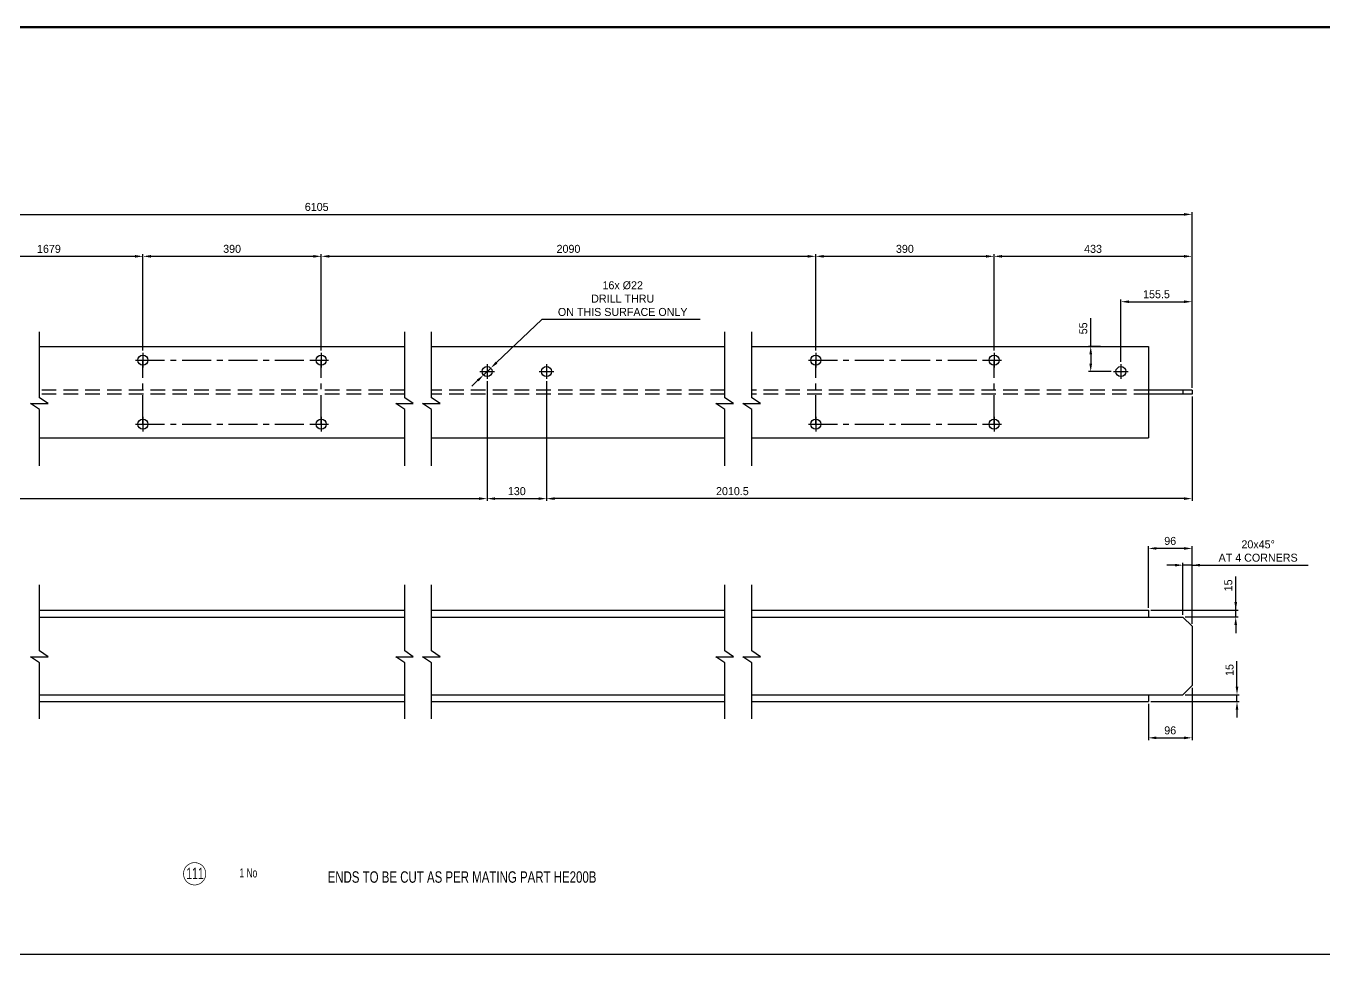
# Model space of a CAD drawing. Header units: millimetres. Extents: x 0 to 16187, y -20471 to 6290.
# Drawn here: x 3148 to 3716, y 412 to 826 of the extents above; entities that cross this region are included whole.
import ezdxf
from ezdxf.enums import TextEntityAlignment as Align

# ---------------------------------------------------------------- set-up
doc = ezdxf.new("R2010")
doc.units = ezdxf.units.MM
doc.header["$PDSIZE"] = -1
doc.linetypes.add('CENTERX2', pattern=[20.32, 12.7, -2.54, 2.54, -2.54])
doc.linetypes.add('DASHED2', pattern=[9.525, 6.35, -3.175])
doc.layers.add('BORDER1', color=3, linetype='Continuous')
doc.layers.add('BORDER2', color=7, linetype='Continuous')
doc.styles.add('ROMANC', font='ROMANC', dxfattribs={"height": 5})
doc.styles.add('ROMANS', font='ROMANS.shx', dxfattribs={"width": 0.8})
doc.styles.add('ROMANT', font='ROMANT', dxfattribs={"height": 4})
doc.styles.add('SLDTEXTSTYLE0', font='TXT', dxfattribs={"width": 0.75})
doc.styles.add('SLDTEXTSTYLE2', font='TXT', dxfattribs={"width": 0.686449})
doc.dimstyles.new('AM_ISO', dxfattribs={"dimtxt": 3.5, "dimasz": 3.5, "dimexe": 1, "dimexo": 1, "dimgap": 1.5, "dimtad": 1, "dimdsep": 46, "dimtxsty": 'Standard', "dimcen": 0, "dimclrd": 1, "dimclre": 1, "dimclrt": 1, "dimadec": 0, "dimazin": 2, "dimtp": 0.1, "dimtm": 0.1, "dimtfac": 0.71, "dimtdec": 3, "dimtmove": 0, "dimatfit": 3, "dimfxl": 1, "dimlwd": -1, "dimlwe": -1, "dimarcsym": 1})
doc.dimstyles.new('AM_ISO$3', dxfattribs={"dimtxt": 3.5, "dimasz": 3.5, "dimexe": 1, "dimexo": 1, "dimgap": 1.5, "dimtad": 1, "dimtoh": 1, "dimdsep": 46, "dimtxsty": 'Standard', "dimcen": 0, "dimclrd": 1, "dimclre": 1, "dimclrt": 1, "dimadec": 0, "dimazin": 2, "dimtp": 0.1, "dimtm": 0.1, "dimtfac": 0.71, "dimtdec": 3, "dimtofl": 0, "dimtmove": 0, "dimatfit": 0, "dimfxl": 1, "dimlwd": -1, "dimlwe": -1, "dimarcsym": 1})

# ---------------------------------------------------------------- blocks, each defined once
blk = doc.blocks.new('*D5151')
at = {"color": 1, "linetype": 'ByBlock'}
for p, q in [((3658.5, 537.02), (3658.5, 514.17)), ((3639.4, 530.02), (3639.4, 514.17)), ((3642.9, 515.17), (3655, 515.17))]:
    blk.add_line(p, q, dxfattribs=at)
at = {"color": 1}
for points in [[(3642.9, 515.75), (3642.9, 514.58), (3639.4, 515.17)], [(3655, 514.58), (3655, 515.75), (3658.5, 515.17)]]:
    blk.add_solid(points, dxfattribs=at)
at = {"layer": 'Defpoints', "color": 0}
for p in [(3658.5, 538.02), (3639.4, 531.02), (3658.5, 515.17)]:
    blk.add_point(p, dxfattribs=at)
at = {"color": 1, "insert": (3648.95, 518.42), "char_height": 3.5, "attachment_point": 5}
blk.add_mtext('96', dxfattribs=at)
blk = doc.blocks.new('*D5152')
at = {"color": 1, "linetype": 'ByBlock'}
for p, q in [((3639.4, 572.02), (3639.4, 599.01)), ((3655, 598.01), (3642.9, 598.01)), ((3658.5, 565.02), (3658.5, 599.01))]:
    blk.add_line(p, q, dxfattribs=at)
at = {"color": 1}
for points in [[(3642.9, 598.59), (3642.9, 597.43), (3639.4, 598.01)], [(3655, 597.43), (3655, 598.59), (3658.5, 598.01)]]:
    blk.add_solid(points, dxfattribs=at)
at = {"layer": 'Defpoints', "color": 0}
for p in [(3639.4, 598.01), (3639.4, 571.02), (3658.5, 564.02)]:
    blk.add_point(p, dxfattribs=at)
at = {"color": 1, "insert": (3648.95, 601.26), "char_height": 3.5, "attachment_point": 5}
blk.add_mtext('96', dxfattribs=at)
blk = doc.blocks.new('*D5154')
at = {"color": 1, "linetype": 'ByBlock'}
for p, q in [((3677.61, 571.02), (3677.61, 585.69)), ((3677.61, 574.52), (3677.61, 578.02)), ((3640.4, 571.02), (3678.61, 571.02)), ((3655.5, 568.02), (3678.61, 568.02)), ((3677.61, 568.02), (3677.61, 571.02)), ((3677.61, 564.52), (3677.61, 561.02))]:
    blk.add_line(p, q, dxfattribs=at)
at = {"color": 1}
for points in [[(3677.03, 574.52), (3678.19, 574.52), (3677.61, 571.02)], [(3678.19, 564.52), (3677.03, 564.52), (3677.61, 568.02)]]:
    blk.add_solid(points, dxfattribs=at)
at = {"layer": 'Defpoints', "color": 0}
for p in [(3639.4, 571.02), (3654.5, 568.02), (3677.61, 571.02)]:
    blk.add_point(p, dxfattribs=at)
at = {"color": 1, "insert": (3674.36, 581.85), "char_height": 3.5, "attachment_point": 5, "rotation": 90}
blk.add_mtext('15', dxfattribs=at)
blk = doc.blocks.new('*D5155')
at = {"color": 1, "linetype": 'ByBlock'}
for p, q in [((3651, 590.69), (3647.5, 590.69)), ((3654.5, 569.02), (3654.5, 591.69)), ((3658.5, 590.69), (3654.5, 590.69)), ((3658.5, 565.02), (3658.5, 591.69)), ((3658.5, 590.69), (3709.33, 590.69)), ((3662, 590.69), (3665.5, 590.69))]:
    blk.add_line(p, q, dxfattribs=at)
at = {"color": 1}
for points in [[(3651, 590.1), (3651, 591.27), (3654.5, 590.69)], [(3662, 591.27), (3662, 590.1), (3658.5, 590.69)]]:
    blk.add_solid(points, dxfattribs=at)
at = {"layer": 'Defpoints', "color": 0}
for p in [(3654.5, 590.69), (3654.5, 568.02), (3658.5, 564.02)]:
    blk.add_point(p, dxfattribs=at)
at = {"color": 1, "insert": (3687.41, 596.85), "char_height": 3.5, "attachment_point": 5}
blk.add_mtext('20x45%%d\\PAT 4 CORNERS', dxfattribs=at)
blk = doc.blocks.new('*D5157')
at = {"color": 1, "linetype": 'ByBlock'}
for p, q in [((3678.16, 537.52), (3678.16, 548.69)), ((3655.5, 534.02), (3679.16, 534.02)), ((3678.16, 531.02), (3678.16, 534.02)), ((3640.4, 531.02), (3679.16, 531.02)), ((3678.16, 527.52), (3678.16, 524.02))]:
    blk.add_line(p, q, dxfattribs=at)
at = {"color": 1}
for points in [[(3677.57, 537.52), (3678.74, 537.52), (3678.16, 534.02)], [(3678.74, 527.52), (3677.57, 527.52), (3678.16, 531.02)]]:
    blk.add_solid(points, dxfattribs=at)
at = {"layer": 'Defpoints', "color": 0}
for p in [(3654.5, 534.02), (3678.16, 534.02), (3639.4, 531.02)]:
    blk.add_point(p, dxfattribs=at)
at = {"color": 1, "insert": (3674.91, 544.85), "char_height": 3.5, "attachment_point": 5, "rotation": 90}
blk.add_mtext('15', dxfattribs=at)
blk = doc.blocks.new('*D5166')
at = {"color": 1, "linetype": 'ByBlock'}
for p, q in [((3627.4, 679.57), (3627.4, 706.91)), ((3630.9, 705.91), (3655, 705.91)), ((3658.5, 668.25), (3658.5, 706.91))]:
    blk.add_line(p, q, dxfattribs=at)
at = {"color": 1}
for points in [[(3630.9, 706.49), (3630.9, 705.32), (3627.4, 705.91)], [(3655, 705.32), (3655, 706.49), (3658.5, 705.91)]]:
    blk.add_solid(points, dxfattribs=at)
at = {"layer": 'Defpoints', "color": 0}
for p in [(3658.5, 705.91), (3627.4, 678.57), (3658.5, 667.25)]:
    blk.add_point(p, dxfattribs=at)
at = {"color": 1, "insert": (3642.95, 709.16), "char_height": 3.5, "attachment_point": 5}
blk.add_mtext('155.5', dxfattribs=at)
blk = doc.blocks.new('*D5174')
at = {"color": 1, "linetype": 'ByBlock'}
for p, q in [((3374.15, 698.16), (3354.29, 679.27)), ((3443.32, 698.16), (3374.15, 698.16)), ((3348.57, 673.83), (3351.75, 676.86)), ((3346.03, 671.42), (3343.49, 669.01))]:
    blk.add_line(p, q, dxfattribs=at)
at = {"color": 1}
for points in [[(3353.89, 679.7), (3354.69, 678.85), (3351.75, 676.86)], [(3346.43, 671), (3345.63, 671.84), (3348.57, 673.83)]]:
    blk.add_solid(points, dxfattribs=at)
at = {"layer": 'Defpoints', "color": 0}
for p in [(3351.75, 676.86), (3348.57, 673.83)]:
    blk.add_point(p, dxfattribs=at)
at = {"color": 1, "insert": (3409.48, 707.24), "char_height": 3.5, "attachment_point": 5}
blk.add_mtext('16x %%c22\\PDRILL THRU\\PON THIS SURFACE ONLY', dxfattribs=at)
blk = doc.blocks.new('*D5402')
at = {"color": 1, "linetype": 'ByBlock'}
for p, q in [((3614.18, 686.35), (3614.18, 698.68)), ((3618.51, 686.35), (3613.18, 686.35)), ((3614.18, 682.85), (3614.18, 678.85)), ((3623.17, 675.35), (3613.18, 675.35))]:
    blk.add_line(p, q, dxfattribs=at)
at = {"color": 1}
for points in [[(3614.77, 682.85), (3613.6, 682.85), (3614.18, 686.35)], [(3613.6, 678.85), (3614.77, 678.85), (3614.18, 675.35)]]:
    blk.add_solid(points, dxfattribs=at)
at = {"layer": 'Defpoints', "color": 0}
for p in [(3619.51, 686.35), (3614.18, 675.35), (3624.17, 675.35)]:
    blk.add_point(p, dxfattribs=at)
at = {"color": 1, "insert": (3610.93, 694.26), "char_height": 3.5, "attachment_point": 5, "rotation": 90}
blk.add_mtext('55', dxfattribs=at)
blk = doc.blocks.new('*D5403')
at = {"color": 1, "linetype": 'ByBlock'}
for p, q in [((3571.9, 684.57), (3571.9, 726.75)), ((3658.5, 668.25), (3658.5, 726.75)), ((3655, 725.75), (3575.4, 725.75))]:
    blk.add_line(p, q, dxfattribs=at)
at = {"color": 1}
for points in [[(3575.4, 726.33), (3575.4, 725.17), (3571.9, 725.75)], [(3655, 725.17), (3655, 726.33), (3658.5, 725.75)]]:
    blk.add_solid(points, dxfattribs=at)
at = {"layer": 'Defpoints', "color": 0}
for p in [(3571.9, 725.75), (3571.9, 683.57), (3658.5, 667.25)]:
    blk.add_point(p, dxfattribs=at)
at = {"color": 1, "insert": (3615.2, 729), "char_height": 3.5, "attachment_point": 5}
blk.add_mtext('433', dxfattribs=at)
blk = doc.blocks.new('*D5404')
at = {"color": 1, "linetype": 'ByBlock'}
for p, q in [((3493.9, 684.57), (3493.9, 726.75)), ((3571.9, 684.57), (3571.9, 726.75)), ((3568.4, 725.75), (3497.4, 725.75))]:
    blk.add_line(p, q, dxfattribs=at)
at = {"color": 1}
for points in [[(3497.4, 726.33), (3497.4, 725.17), (3493.9, 725.75)], [(3568.4, 725.17), (3568.4, 726.33), (3571.9, 725.75)]]:
    blk.add_solid(points, dxfattribs=at)
at = {"layer": 'Defpoints', "color": 0}
for p in [(3493.9, 725.75), (3493.9, 683.57), (3571.9, 683.57)]:
    blk.add_point(p, dxfattribs=at)
at = {"color": 1, "insert": (3532.9, 729), "char_height": 3.5, "attachment_point": 5}
blk.add_mtext('390', dxfattribs=at)
blk = doc.blocks.new('*D5405')
at = {"color": 1, "linetype": 'ByBlock'}
for p, q in [((3277.63, 684.57), (3277.63, 726.75)), ((3493.9, 684.57), (3493.9, 726.75)), ((3490.4, 725.75), (3281.13, 725.75))]:
    blk.add_line(p, q, dxfattribs=at)
at = {"color": 1}
for points in [[(3281.13, 726.33), (3281.13, 725.17), (3277.63, 725.75)], [(3490.4, 725.17), (3490.4, 726.33), (3493.9, 725.75)]]:
    blk.add_solid(points, dxfattribs=at)
at = {"layer": 'Defpoints', "color": 0}
for p in [(3277.63, 725.75), (3277.63, 683.57), (3493.9, 683.57)]:
    blk.add_point(p, dxfattribs=at)
at = {"color": 1, "insert": (3385.76, 729), "char_height": 3.5, "attachment_point": 5}
blk.add_mtext('2090', dxfattribs=at)
blk = doc.blocks.new('*D5408')
at = {"color": 1, "linetype": 'ByBlock'}
for p, q in [((3199.63, 684.57), (3199.63, 726.75)), ((3277.63, 684.57), (3277.63, 726.75)), ((3274.13, 725.75), (3203.13, 725.75))]:
    blk.add_line(p, q, dxfattribs=at)
at = {"color": 1}
for points in [[(3203.13, 726.33), (3203.13, 725.17), (3199.63, 725.75)], [(3274.13, 725.17), (3274.13, 726.33), (3277.63, 725.75)]]:
    blk.add_solid(points, dxfattribs=at)
at = {"layer": 'Defpoints', "color": 0}
for p in [(3199.63, 725.75), (3199.63, 683.57), (3277.63, 683.57)]:
    blk.add_point(p, dxfattribs=at)
at = {"color": 1, "insert": (3238.63, 729), "char_height": 3.5, "attachment_point": 5}
blk.add_mtext('390', dxfattribs=at)
blk = doc.blocks.new('*D5409')
at = {"color": 1, "linetype": 'ByBlock'}
for p, q in [((3117.39, 683.55), (3117.39, 726.75)), ((3199.63, 684.57), (3199.63, 726.75)), ((3196.13, 725.75), (3120.89, 725.75))]:
    blk.add_line(p, q, dxfattribs=at)
at = {"color": 1}
for points in [[(3120.89, 726.33), (3120.89, 725.17), (3117.39, 725.75)], [(3196.13, 725.17), (3196.13, 726.33), (3199.63, 725.75)]]:
    blk.add_solid(points, dxfattribs=at)
at = {"layer": 'Defpoints', "color": 0}
for p in [(3117.39, 725.75), (3117.39, 682.55), (3199.63, 683.57)]:
    blk.add_point(p, dxfattribs=at)
at = {"color": 1, "insert": (3158.51, 729), "char_height": 3.5, "attachment_point": 5}
blk.add_mtext('1679', dxfattribs=at)
blk = doc.blocks.new('*D5412')
at = {"color": 1, "linetype": 'ByBlock'}
for p, q in [((3350.16, 671.12), (3350.16, 618.79)), ((2892.79, 664.45), (2892.79, 618.79)), ((2896.29, 619.79), (3346.66, 619.79))]:
    blk.add_line(p, q, dxfattribs=at)
at = {"color": 1}
for points in [[(2896.29, 620.37), (2896.29, 619.21), (2892.79, 619.79)], [(3346.66, 619.21), (3346.66, 620.37), (3350.16, 619.79)]]:
    blk.add_solid(points, dxfattribs=at)
at = {"layer": 'Defpoints', "color": 0}
for p in [(3350.16, 672.12), (2892.79, 665.45), (3350.16, 619.79)]:
    blk.add_point(p, dxfattribs=at)
at = {"color": 1, "insert": (2953.71, 623.04), "char_height": 3.5, "attachment_point": 5}
blk.add_mtext('3964.5', dxfattribs=at)
blk = doc.blocks.new('*D5413')
at = {"color": 1, "linetype": 'ByBlock'}
for p, q in [((3350.16, 671.12), (3350.16, 618.79)), ((3376.16, 671.12), (3376.16, 618.79)), ((3353.66, 619.79), (3372.66, 619.79))]:
    blk.add_line(p, q, dxfattribs=at)
at = {"color": 1}
for points in [[(3353.66, 620.37), (3353.66, 619.21), (3350.16, 619.79)], [(3372.66, 619.21), (3372.66, 620.37), (3376.16, 619.79)]]:
    blk.add_solid(points, dxfattribs=at)
at = {"layer": 'Defpoints', "color": 0}
for p in [(3350.16, 672.12), (3376.16, 672.12), (3376.16, 619.79)]:
    blk.add_point(p, dxfattribs=at)
at = {"color": 1, "insert": (3363.16, 623.04), "char_height": 3.5, "attachment_point": 5}
blk.add_mtext('130', dxfattribs=at)
blk = doc.blocks.new('*D5415')
at = {"color": 1, "linetype": 'ByBlock'}
for p, q in [((3376.16, 671.12), (3376.16, 618.79)), ((3658.5, 664.45), (3658.5, 618.79)), ((3655, 619.79), (3379.66, 619.79))]:
    blk.add_line(p, q, dxfattribs=at)
at = {"color": 1}
for points in [[(3379.66, 620.37), (3379.66, 619.21), (3376.16, 619.79)], [(3655, 619.21), (3655, 620.37), (3658.5, 619.79)]]:
    blk.add_solid(points, dxfattribs=at)
at = {"layer": 'Defpoints', "color": 0}
for p in [(3376.16, 672.12), (3658.5, 665.45), (3376.16, 619.79)]:
    blk.add_point(p, dxfattribs=at)
at = {"color": 1, "insert": (3457.45, 623.04), "char_height": 3.5, "attachment_point": 5}
blk.add_mtext('2010.5', dxfattribs=at)
blk = doc.blocks.new('*D5416')
at = {"color": 1, "linetype": 'ByBlock'}
for p, q in [((2892.79, 668.25), (2892.79, 745.09)), ((2896.29, 744.09), (3655, 744.09)), ((3658.5, 668.25), (3658.5, 745.09))]:
    blk.add_line(p, q, dxfattribs=at)
at = {"color": 1}
for points in [[(2896.29, 744.67), (2896.29, 743.51), (2892.79, 744.09)], [(3655, 743.51), (3655, 744.67), (3658.5, 744.09)]]:
    blk.add_solid(points, dxfattribs=at)
at = {"layer": 'Defpoints', "color": 0}
for p in [(3658.5, 744.09), (2892.79, 667.25), (3658.5, 667.25)]:
    blk.add_point(p, dxfattribs=at)
at = {"color": 1, "insert": (3275.64, 747.34), "char_height": 3.5, "attachment_point": 5}
blk.add_mtext('6105', dxfattribs=at)
blk = doc.blocks.new('*U609')
at = {"layer": 'BORDER1', "color": 154, "true_color": 0x1859a9, "const_width": 1}
blk.add_lwpolyline([(1.81, 811), (1144, 811), (1144, 0), (0, 0), (0, 811)], close=True, dxfattribs=at)
at = {"layer": 'BORDER2', "flags": 8}
for tag, height, style, p in [('REV-A', 3.24, 'ROMANS', (986.93, 140.25)), ('RE-A', 8.06, 'ROMANT', (1084.63, 7.17))]:
    blk.add_attdef(tag, text='', height=height, dxfattribs=dict(at, style=style)).set_placement(p, align=Align.CENTER)
at = {"layer": 'BORDER2', "style": 'ROMANS', "width": 3.830216}
blk.add_attdef('DATE-A', text='', height=3.24, dxfattribs=at).set_placement((995.51, 140.25), (1008.51, 140.25), align=Align.FIT)
at = {"layer": 'BORDER2'}
for tag, height, style, p in [('DRN-A', 3.24, 'ROMANS', (1018.38, 140.25)), ('CHD-A', 3.24, 'ROMANS', (1032.35, 140.25)), ('APD-A', 3.24, 'ROMANS', (1046.64, 140.25)), ('CONS_CONT_VEND', 4.2, 'ROMANC', (1061.39, 72.83))]:
    blk.add_attdef(tag, text='', height=height, dxfattribs=dict(at, style=style)).set_placement(p, align=Align.CENTER)
at = {"layer": 'BORDER2', "style": 'ROMANS', "width": 0.8}
for tag, p, height in [('1:X', (997.23, 122.55), 3.5), ('LOC', (1042.74, 122.55), 3.5), ('PROJ_NO', (1118.64, 122.55), 3.5), ('CONS_DRG_NO', (1011, 63), 3)]:
    blk.add_attdef(tag, p, '', height=height, dxfattribs=at)
at = {"layer": 'BORDER2', "lineweight": 30, "width": 0.8, "flags": 104}
blk.add_attdef('COMMENTS-A', text='', height=2.2, dxfattribs=at).set_placement((1055.21, 142.07), align=Align.MIDDLE_LEFT)
at = {"layer": 'BORDER2', "style": 'ROMANS', "width": 0.8}
for tag, p in [('PROJECT_TITLE_1', (1061.07, 55.35)), ('PROJECT_TITLE_2', (1061.07, 49.3))]:
    blk.add_attdef(tag, text='', height=3.5, dxfattribs=at).set_placement(p, align=Align.MIDDLE)
at = {"layer": 'BORDER2', "style": 'ROMANT', "width": 0.8}
for tag, p in [('DRG_TITLE_1', (1061.07, 36.31)), ('DRG_TITLE_2', (1061.07, 28.31)), ('DRG_TITLE_3', (1061.07, 20.31))]:
    blk.add_attdef(tag, text='', height=5, dxfattribs=at).set_placement(p, align=Align.CENTER)
at = {"layer": 'BORDER2', "style": 'ROMANT'}
for tag, p in [('AR', (995, 7.17)), ('PA', (1011.74, 7.17)), ('DC', (1028.45, 7.17)), ('TS', (1120.84, 7.17))]:
    blk.add_attdef(tag, p, '', height=8.06, dxfattribs=at)
for tag, p in [('SRNO', (1074.7, 7.17)), ('SH', (1115.8, 7.18))]:
    blk.add_attdef(tag, text='', height=8.06, dxfattribs=at).set_placement(p, align=Align.RIGHT)
at = {"layer": 'BORDER2', "style": 'ROMANS', "flags": 2}
blk.add_attdef('TB_VERSION', text='', height=2, dxfattribs=at).set_placement((1, -1), align=Align.TOP_LEFT)

msp = doc.modelspace()

# ---------------------------------------------------------------- linework, layer by layer
for p, q in [((3154.43099, 663.8726), (3154.43099, 692.73643)), ((3314.11869, 663.8726), (3314.11869, 692.73643)), ((3325.83989, 663.8726), (3325.83989, 692.73643)), ((3454.21783, 663.8726), (3454.21783, 692.73643)), ((3465.93902, 663.8726), (3465.93902, 692.73643)), ((3654.49595, 667.24684), (3654.49595, 665.44684)), ((3154.43099, 658.73566), (3150.49593, 661.36365)), ((3150.49593, 661.36365), (3158.16687, 661.36365)), ((3158.16687, 661.36365), (3154.43099, 663.8726)), ((3154.43099, 634.13047), (3154.43099, 658.73566)), ((3314.11869, 658.73566), (3310.18363, 661.36365)), ((3310.18363, 661.36365), (3317.85457, 661.36365)), ((3317.85457, 661.36365), (3314.11869, 663.8726)), ((3314.11869, 634.13047), (3314.11869, 658.73566)), ((3325.83989, 658.73566), (3321.90483, 661.36365)), ((3321.90483, 661.36365), (3329.57577, 661.36365)), ((3329.57577, 661.36365), (3325.83989, 663.8726)), ((3325.83989, 634.13047), (3325.83989, 658.73566)), ((3454.21783, 658.73566), (3450.28277, 661.36365)), ((3450.28277, 661.36365), (3457.95371, 661.36365)), ((3457.95371, 661.36365), (3454.21783, 663.8726)), ((3454.21783, 634.13047), (3454.21783, 658.73566)), ((3465.93902, 658.73566), (3462.00396, 661.36365)), ((3462.00396, 661.36365), (3469.6749, 661.36365)), ((3469.6749, 661.36365), (3465.93902, 663.8726)), ((3465.93902, 634.13047), (3465.93902, 658.73566)), ((3154.43099, 553.16004), (3154.43099, 582.02387)), ((3314.11869, 553.16004), (3314.11869, 582.02387)), ((3325.83989, 553.16004), (3325.83989, 582.02387)), ((3454.21783, 553.16004), (3454.21783, 582.02387)), ((3465.93902, 553.16004), (3465.93902, 582.02387)), ((3154.43099, 571.01845), (3314.11869, 571.01845)), ((3154.43099, 568.01845), (3314.11869, 568.01845)), ((3325.83989, 571.01845), (3454.21783, 571.01845)), ((3325.83989, 568.01845), (3454.21783, 568.01845)), ((3465.93902, 571.01845), (3639.39595, 571.01845)), ((3465.93902, 568.01845), (3654.49595, 568.01845)), ((3639.39595, 571.01845), (3639.39595, 568.01845)), ((3654.49595, 568.01845), (3658.49595, 564.01845)), ((3658.49595, 564.01845), (3658.49595, 538.01845)), ((3158.16687, 550.65109), (3154.43099, 553.16004)), ((3317.85457, 550.65109), (3314.11869, 553.16004)), ((3329.57577, 550.65109), (3325.83989, 553.16004)), ((3457.95371, 550.65109), (3454.21783, 553.16004)), ((3469.6749, 550.65109), (3465.93902, 553.16004)), ((3154.43099, 548.0231), (3150.49593, 550.65109)), ((3150.49593, 550.65109), (3158.16687, 550.65109)), ((3154.43099, 523.41791), (3154.43099, 548.0231)), ((3314.11869, 548.0231), (3310.18363, 550.65109)), ((3310.18363, 550.65109), (3317.85457, 550.65109)), ((3314.11869, 523.41791), (3314.11869, 548.0231)), ((3325.83989, 548.0231), (3321.90483, 550.65109)), ((3321.90483, 550.65109), (3329.57577, 550.65109)), ((3325.83989, 523.41791), (3325.83989, 548.0231)), ((3454.21783, 548.0231), (3450.28277, 550.65109)), ((3450.28277, 550.65109), (3457.95371, 550.65109)), ((3454.21783, 523.41791), (3454.21783, 548.0231)), ((3465.93902, 548.0231), (3462.00396, 550.65109)), ((3462.00396, 550.65109), (3469.6749, 550.65109)), ((3465.93902, 523.41791), (3465.93902, 548.0231)), ((3154.43099, 534.01845), (3314.11869, 534.01845)), ((3325.83989, 534.01845), (3454.21783, 534.01845)), ((3465.93902, 534.01845), (3654.49595, 534.01845)), ((3639.39595, 534.01845), (3639.39595, 531.01845)), ((3658.49595, 538.01845), (3654.49595, 534.01845)), ((3154.43099, 531.01845), (3314.11869, 531.01845)), ((3325.83989, 531.01845), (3454.21783, 531.01845)), ((3465.93902, 531.01845), (3639.39595, 531.01845)), ((2840.54331, 420.5), (3819.54331, 420.5))]:
    msp.add_line(p, q)
at = {"color": 7, "linetype": 'Continuous', "lineweight": 25}
for p, q in [((3154.43099, 686.34684), (3314.11869, 686.34684)), ((3199.6318, 683.56952), (3199.6318, 677.12416)), ((3277.6318, 683.56952), (3277.6318, 677.12416)), ((3325.83989, 686.34684), (3454.21783, 686.34684)), ((3465.93902, 686.34684), (3639.39595, 686.34684)), ((3493.89595, 683.56952), (3493.89595, 677.12416)), ((3571.89595, 683.56952), (3571.89595, 677.12416)), ((3639.39595, 686.34684), (3639.39595, 666.34684)), ((3639.39595, 686.34684), (3639.39595, 646.34684)), ((3196.40912, 680.34684), (3202.85448, 680.34684)), ((3274.40912, 680.34684), (3280.85448, 680.34684)), ((3350.15989, 678.56952), (3350.15989, 672.12416)), ((3376.15989, 678.56952), (3376.15989, 672.12416)), ((3490.67327, 680.34684), (3497.11863, 680.34684)), ((3568.67327, 680.34684), (3575.11863, 680.34684)), ((3627.39595, 678.56952), (3627.39595, 672.12416)), ((3346.93721, 675.34684), (3353.38257, 675.34684)), ((3372.93721, 675.34684), (3379.38257, 675.34684)), ((3624.17327, 675.34684), (3630.61863, 675.34684)), ((3624.17327, 675.34684), (3630.61863, 675.34684)), ((3658.49595, 667.24684), (3639.39595, 667.24684)), ((3639.39595, 666.34684), (3639.39595, 646.34684)), ((3658.49595, 665.44684), (3639.39595, 665.44684)), ((3658.49595, 667.24684), (3658.49595, 665.44684)), ((3199.6318, 655.56952), (3199.6318, 649.12416)), ((3277.6318, 655.56952), (3277.6318, 649.12416)), ((3493.89595, 655.56952), (3493.89595, 649.12416)), ((3571.89595, 655.56952), (3571.89595, 649.12416)), ((3196.40912, 652.34684), (3202.85448, 652.34684)), ((3274.40912, 652.34684), (3280.85448, 652.34684)), ((3490.67327, 652.34684), (3497.11863, 652.34684)), ((3568.67327, 652.34684), (3575.11863, 652.34684)), ((3154.43099, 646.34684), (3314.11869, 646.34684)), ((3325.83989, 646.34684), (3454.21783, 646.34684)), ((3465.93902, 646.34684), (3639.39595, 646.34684))]:
    msp.add_line(p, q, dxfattribs=at)
at = {"color": 3, "linetype": 'CENTERX2', "lineweight": 25}
for p, q in [((3196.40912, 680.34684), (3280.85448, 680.34684)), ((3199.6318, 652.34684), (3199.6318, 680.34684)), ((3277.6318, 652.34684), (3277.6318, 680.34684)), ((3490.67327, 680.34684), (3575.11863, 680.34684)), ((3493.89595, 652.34684), (3493.89595, 680.34684)), ((3571.89595, 652.34684), (3571.89595, 680.34684)), ((3196.40912, 652.34684), (3280.85448, 652.34684)), ((3490.67327, 652.34684), (3575.11863, 652.34684))]:
    msp.add_line(p, q, dxfattribs=at)
at = {"color": 2, "linetype": 'DASHED2'}
for p, q in [((3314.11869, 667.24684), (3154.43099, 667.24684)), ((3314.11869, 665.44684), (3154.43099, 665.44684)), ((3454.21783, 667.24684), (3325.83989, 667.24684)), ((3454.21783, 665.44684), (3325.83989, 665.44684)), ((3639.39595, 667.24684), (3465.93902, 667.24684)), ((3639.39595, 665.44684), (3465.93902, 665.44684))]:
    msp.add_line(p, q, dxfattribs=at)
at = {"color": 2}
msp.add_lwpolyline([(3227.12408, 455.71638, 0.3125, 0.3125, 1), (3217.37408, 455.71638, 0.3125, 0.3125, 1)], format="xyseb", close=True, dxfattribs=at)
for centre in [(3199.6318, 680.34684), (3277.6318, 680.34684), (3493.89595, 680.34684), (3571.89595, 680.34684), (3350.15989, 675.34684), (3376.15989, 675.34684), (3627.39595, 675.34684), (3199.6318, 652.34684), (3277.6318, 652.34684), (3493.89595, 652.34684), (3571.89595, 652.34684)]:
    msp.add_circle(centre, 2.2)

# ---------------------------------------------------------------- block references
at = {"layer": 'BORDER1'}
msp.add_blockref('*U609', (2840.54331, 15), dxfattribs=at)

# ---------------------------------------------------------------- texts
at = {"color": 2, "style": 'SLDTEXTSTYLE2', "width": 0.686449}
for s, height, p in [('111', 5, (3222.40369, 455.87076)), ('1 No', 4, (3245.75063, 456.10882))]:
    msp.add_text(s, height=height, dxfattribs=at).set_placement(p, align=Align.MIDDLE_CENTER)
at = {"style": 'SLDTEXTSTYLE0', "width": 0.75}
msp.add_text('ENDS TO BE CUT AS PER MATING PART HE200B', height=5, dxfattribs=at).set_placement((3280.39735, 451.80145))

# ---------------------------------------------------------------- dimensions: what is measured, and where the dimension line sits
for base, p1, p2, text, override, picture, middle in [((3658.49595, 744.08837), (2892.7859, 667.24684), (3658.49595, 667.24684), '6105', {"dimtxt": 3.5, "dimdec": 1, "dimlfac": 5, "dimtxsty": 'Standard'}, '*D5416', (3275.64092, 747.33837)), ((3117.3859, 725.75001), (3199.6318, 683.56952), (3117.3859, 682.54684), '1679', {"dimtxt": 3.5, "dimdec": 0, "dimlfac": 5, "dimtxsty": 'Standard'}, '*D5409', (3158.50885, 729.00001))]:
    dim = msp.add_linear_dim(base=base, p1=p1, p2=p2, text=text, dimstyle='AM_ISO', override=override)
    dim.commit()
    dim.dimension.update_dxf_attribs({"geometry": picture, "text_midpoint": middle})
for base, p1, p2, override, picture, middle in [((3199.6318, 725.75001), (3277.6318, 683.56952), (3199.6318, 683.56952), {"dimtxt": 3.5, "dimdec": 0, "dimlfac": 5}, '*D5408', (3238.6318, 729.00001)), ((3493.89595, 725.75001), (3571.89595, 683.56952), (3493.89595, 683.56952), {"dimtxt": 3.5, "dimdec": 0, "dimlfac": 5}, '*D5404', (3532.89595, 729.00001)), ((3571.89595, 725.75001), (3658.49595, 667.24684), (3571.89595, 683.56952), {"dimtxt": 3.5, "dimdec": 0, "dimlfac": 5}, '*D5403', (3615.19595, 729.00001)), ((3658.49595, 705.90659), (3627.39595, 678.56952), (3658.49595, 667.24684), {"dimtxt": 3.5, "dimdec": 1, "dimlfac": 5}, '*D5166', (3642.94595, 709.15659))]:
    dim = msp.add_linear_dim(base=base, p1=p1, p2=p2, dimstyle='AM_ISO', override=override)
    dim.commit()
    dim.dimension.update_dxf_attribs({"geometry": picture, "text_midpoint": middle})
for base, p1, p2, text, override, picture, middle in [((3277.6318, 725.75001), (3493.89595, 683.56952), (3277.6318, 683.56952), '2090', {"dimtxt": 3.5, "dimdec": 0, "dimlfac": 5, "dimtxsty": 'Standard'}, '*D5405', (3385.76387, 725.75001)), ((3350.15989, 619.78887), (2892.7859, 665.44684), (3350.15989, 672.12416), '3964.5', {"dimtxt": 3.5, "dimdec": 1, "dimlfac": 5, "dimtxsty": 'Standard'}, '*D5412', (2953.70989, 619.78887)), ((3376.15989, 619.78887), (3658.49595, 665.44684), (3376.15989, 672.12416), '2010.5', {"dimtxt": 3.5, "dimdec": 1, "dimlfac": 5, "dimtxsty": 'Standard'}, '*D5415', (3457.44595, 619.78887)), ((3654.49595, 590.68512), (3658.49595, 564.01845), (3654.49595, 568.01845), '<>x45%%d\\PAT 4 CORNERS', {"dimtxt": 3.5, "dimdec": 0, "dimlfac": 5, "dimtxsty": 'Standard'}, '*D5155', (3687.41261, 590.68512))]:
    dim = msp.add_linear_dim(base=base, p1=p1, p2=p2, text=text, dimstyle='AM_ISO', override=override)
    dim.commit()
    dim.dimension.update_dxf_attribs({"geometry": picture, "text_midpoint": middle, "dimtype": 160})
dim = msp.add_diameter_dim_2p(p1=(3348.56554, 673.83091), p2=(3351.75424, 676.86277), text='16x <>\\PDRILL THRU\\PON THIS SURFACE ONLY', dimstyle='AM_ISO$3', override={"dimtxt": 3.5, "dimlfac": 5, "dimtxsty": 'Standard', "dimtofl": 1})
dim.commit()
dim.dimension.update_dxf_attribs({"geometry": '*D5174', "text_midpoint": (3409.48399, 698.15763), "dimtype": 163})
for base, p1, p2, angle, override, picture, middle in [((3614.18467, 675.34684), (3619.51173, 686.34684), (3624.17327, 675.34684), 270, {"dimtxt": 3.5, "dimdec": 1, "dimlfac": 5}, '*D5402', (3614.18467, 694.2635)), ((3677.61057, 571.01845), (3654.49595, 568.01845), (3639.39595, 571.01845), 90, {"dimtxt": 3.5, "dimdec": 0, "dimlfac": 5}, '*D5154', (3677.61057, 581.85179))]:
    dim = msp.add_linear_dim(base=base, p1=p1, p2=p2, angle=angle, dimstyle='AM_ISO', override=override)
    dim.commit()
    dim.dimension.update_dxf_attribs({"geometry": picture, "text_midpoint": middle, "dimtype": 160})
for base, p1, p2, picture, middle in [((3376.15989, 619.78887), (3350.15989, 672.12416), (3376.15989, 672.12416), '*D5413', (3363.15989, 619.78887)), ((3639.3959471922, 598.0106636617), (3658.4959471922, 564.018452061), (3639.3959471922, 571.018452061), '*D5152', (3648.9459471922, 598.0106636617)), ((3658.4959471922, 515.1673560209), (3639.3959471922, 531.018452061), (3658.4959471922, 538.018452061), '*D5151', (3648.9459471922, 515.1673560209))]:
    dim = msp.add_linear_dim(base=base, p1=p1, p2=p2, dimstyle='AM_ISO', override={"dimtxt": 3.5, "dimdec": 0, "dimlfac": 5})
    dim.commit()
    dim.dimension.update_dxf_attribs({"geometry": picture, "text_midpoint": middle, "dimtype": 160})
dim = msp.add_linear_dim(base=(3678.15681, 534.01845), p1=(3639.39595, 531.01845), p2=(3654.49595, 534.01845), angle=90, dimstyle='AM_ISO', override={"dimtxt": 3.5, "dimdec": 0, "dimlfac": 5})
dim.commit()
dim.dimension.update_dxf_attribs({"geometry": '*D5157', "text_midpoint": (3674.90681, 544.85179)})

doc.saveas('drawing.dxf')
